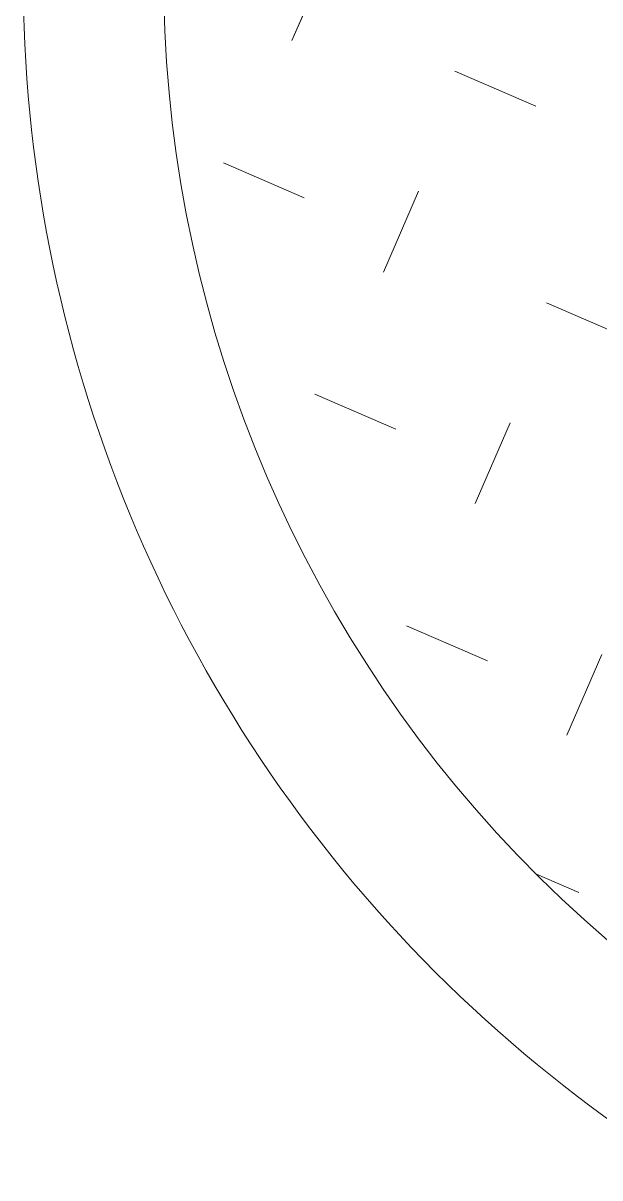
# Model space of a CAD drawing. Extents: x -2063571 to 559285, y 565862 to 1758715.
# Drawn here: x -2062798.2575 to -2062798.23687, y 566286.11374 to 566286.15505 of the extents above; entities that cross this region are included whole.
import ezdxf

# ---------------------------------------------------------------- set-up
doc = ezdxf.new("R2010")
doc.units = 0
doc.header["$MEASUREMENT"] = 0
for name, color, linetype, lineweight in [('CHIA LO', 40, 'CONTINUOUS', 0), ('Lift', 1, 'CONTINUOUS', 0), ('Q-DUONG', 22, 'CONTINUOUS', 0)]:
    doc.layers.add(name, color=color, linetype=linetype, lineweight=lineweight)
pattern_1 = [(336.5813454632326, (-5630456.877987597, 1390305.53873127), (0.3287679868427499, 0.1300446493607693), [0.125, -0.3749999999999999]), (66.5813454632327, (-5630456.845476437, 1390305.456539272), (-0.1300446493607693, 0.3287679868427499), [0.125, -0.375])]

# ---------------------------------------------------------------- blocks, each defined once
blk = doc.blocks.new('MB')
at = {"layer": 'Lift'}
h = blk.add_hatch(dxfattribs=at)
h.set_pattern_fill('CROSS', color=8, scale=0.9999999999999998, angle=336.5813454632328, style=0)
h.set_pattern_definition([(336.5813454632326, (-5630456.877987597, 1390305.538731275), (0.32876798684275, 0.1300446493607691), [0.125, -0.375]), (66.58134546323264, (-5630456.845476435, 1390305.456539278), (-0.130044649360769, 0.32876798684275), [0.1249999999999999, -0.3749999999999996])])
h.paths.add_polyline_path([(336.9824455315247, 626.314807172399, 0.4142135623730951), (335.9238524484681, 628.6298407963477), (327.3960738254245, 631.8058432764374, 0.4142135623503704), (325.0810402006609, 630.747250192333), (323.8943752328632, 627.5609755564947, 0.4142135623504196), (324.9529683161527, 625.2459419313818), (333.4807469393127, 622.0699394524563, 0.4142135623541522), (335.7957805638434, 623.1285325351637)])
h.paths.add_polyline_path([(328.9632997073932, 627.4238995332271), (330.9821207699133, 626.672029557405), (331.113883852493, 627.0258222292177), (329.0950627900893, 627.7776922043413)], flags=24)
h = blk.add_hatch(dxfattribs=at)
h.set_pattern_fill('CROSS', color=8, scale=0.9999999999999998, angle=336.5813454632328, style=0)
h.set_pattern_definition(pattern_1)
h.paths.add_polyline_path([(336.9824455315247, 626.314807172399, 0.4142135623730951), (335.9238524484681, 628.6298407963477), (327.3960738254245, 631.8058432764374, 0.4142135623503704), (325.0810402006609, 630.747250192333), (323.8943752328632, 627.5609755564947, 0.4142135623504196), (324.9529683161527, 625.2459419313818), (333.4807469393127, 622.0699394524563, 0.4142135623541522), (335.7957805638434, 623.1285325351637)])
h.paths.add_polyline_path([(328.9632997073932, 627.4238995332271), (330.9821207699133, 626.672029557405), (331.113883852493, 627.0258222292177), (329.0950627900893, 627.7776922043413)], flags=24)
h = blk.add_hatch(dxfattribs=at)
h.set_pattern_fill('CROSS', color=8, scale=0.9999999999999998, angle=336.5813454632328, style=0)
h.set_pattern_definition(pattern_1)
h.paths.add_polyline_path([(336.9824455315247, 626.314807172399, 0.4142135623730951), (335.9238524484681, 628.6298407963477), (327.3960738254245, 631.8058432764374, 0.4142135623503704), (325.0810402006609, 630.747250192333), (323.8943752328632, 627.5609755564947, 0.4142135623504196), (324.9529683161527, 625.2459419313818), (333.4807469393127, 622.0699394524563, 0.4142135623541522), (335.7957805638434, 623.1285325351637)])
h.paths.add_polyline_path([(328.9632997073932, 627.4238995332271), (330.9821207699133, 626.672029557405), (331.113883852493, 627.0258222292177), (329.0950627900893, 627.7776922043413)], flags=24)
h = blk.add_hatch(dxfattribs=at)
h.set_pattern_fill('CROSS', color=8, scale=0.9999999999999998, angle=336.5813454632328, style=0)
h.set_pattern_definition(pattern_1)
h.paths.add_polyline_path([(336.9824455315247, 626.314807172399, 0.4142135623730951), (335.9238524484681, 628.6298407963477), (327.3960738254245, 631.8058432764374, 0.4142135623503704), (325.0810402006609, 630.747250192333), (323.8943752328632, 627.5609755564947, 0.4142135623504196), (324.9529683161527, 625.2459419313818), (333.4807469393127, 622.0699394524563, 0.4142135623541522), (335.7957805638434, 623.1285325351637)])
h.paths.add_polyline_path([(328.9632997073932, 627.4238995332271), (330.9821207699133, 626.672029557405), (331.113883852493, 627.0258222292177), (329.0950627900893, 627.7776922043413)], flags=24)
h = blk.add_hatch(dxfattribs=at)
h.set_pattern_fill('CROSS', color=8, scale=0.9999999999999998, angle=336.5813454632328, style=0)
h.set_pattern_definition(pattern_1)
h.paths.add_polyline_path([(336.9824455315247, 626.314807172399, 0.4142135623730951), (335.9238524484681, 628.6298407963477), (327.3960738254245, 631.8058432764374, 0.4142135623503704), (325.0810402006609, 630.747250192333), (323.8943752328632, 627.5609755564947, 0.4142135623504196), (324.9529683161527, 625.2459419313818), (333.4807469393127, 622.0699394524563, 0.4142135623541522), (335.7957805638434, 623.1285325351637)])
h.paths.add_polyline_path([(328.9632997073932, 627.4238995332271), (330.9821207699133, 626.672029557405), (331.113883852493, 627.0258222292177), (329.0950627900893, 627.7776922043413)], flags=24)
h = blk.add_hatch(dxfattribs=at)
h.set_pattern_fill('CROSS', color=8, scale=0.9999999999999998, angle=336.5813454632328, style=0)
h.set_pattern_definition(pattern_1)
h.paths.add_polyline_path([(336.9824455315247, 626.314807172399, 0.4142135623730951), (335.9238524484681, 628.6298407963477), (327.3960738254245, 631.8058432764374, 0.4142135623503704), (325.0810402006609, 630.747250192333), (323.8943752328632, 627.5609755564947, 0.4142135623504196), (324.9529683161527, 625.2459419313818), (333.4807469393127, 622.0699394524563, 0.4142135623541522), (335.7957805638434, 623.1285325351637)])
h.paths.add_polyline_path([(328.9632997073932, 627.4238995332271), (330.9821207699133, 626.672029557405), (331.113883852493, 627.0258222292177), (329.0950627900893, 627.7776922043413)], flags=24)
h = blk.add_hatch(dxfattribs=at)
h.set_pattern_fill('CROSS', color=8, scale=0.9999999999999998, angle=336.5813454632328, style=0)
h.set_pattern_definition(pattern_1)
h.paths.add_polyline_path([(336.9824455315247, 626.314807172399, 0.4142135623730951), (335.9238524484681, 628.6298407963477), (327.3960738254245, 631.8058432764374, 0.4142135623503704), (325.0810402006609, 630.747250192333), (323.8943752328632, 627.5609755564947, 0.4142135623504196), (324.9529683161527, 625.2459419313818), (333.4807469393127, 622.0699394524563, 0.4142135623541522), (335.7957805638434, 623.1285325351637)])
h.paths.add_polyline_path([(328.9632997073932, 627.4238995332271), (330.9821207699133, 626.672029557405), (331.113883852493, 627.0258222292177), (329.0950627900893, 627.7776922043413)], flags=24)
at = {"layer": 'CHIA LO', "color": 8, "flags": 128}
for points in [[(333.4109446870862, 621.8825157464016), (324.8831660639262, 625.0585182250943, -0.4142135623731455), (323.7069515266921, 627.6307778093033), (324.8936164943734, 630.8170524451416, -0.4142135623731012), (327.465876077651, 631.9932669822592), (335.9936547005782, 628.8172645033337)], [(333.4109446870862, 621.8825157464016), (324.8831660639262, 625.0585182250943, -0.4142135623731455), (323.7069515266921, 627.6307778093033), (324.8936164943734, 630.8170524451416, -0.4142135623731012), (327.465876077651, 631.9932669822592), (335.9936547005782, 628.8172645033337)], [(333.4109446870862, 621.8825157464016), (324.8831660639262, 625.0585182250943, -0.4142135623731455), (323.7069515266921, 627.6307778093033), (324.8936164943734, 630.8170524451416, -0.4142135623731012), (327.465876077651, 631.9932669822592), (335.9936547005782, 628.8172645033337)], [(333.4109446870862, 621.8825157464016), (324.8831660639262, 625.0585182250943, -0.4142135623731455), (323.7069515266921, 627.6307778093033), (324.8936164943734, 630.8170524451416, -0.4142135623731012), (327.465876077651, 631.9932669822592), (335.9936547005782, 628.8172645033337)], [(333.4109446870862, 621.8825157464016), (324.8831660639262, 625.0585182250943, -0.4142135623731455), (323.7069515266921, 627.6307778093033), (324.8936164943734, 630.8170524451416, -0.4142135623731012), (327.465876077651, 631.9932669822592), (335.9936547005782, 628.8172645033337)], [(333.4109446870862, 621.8825157464016), (324.8831660639262, 625.0585182250943, -0.4142135623731455), (323.7069515266921, 627.6307778093033), (324.8936164943734, 630.8170524451416, -0.4142135623731012), (327.465876077651, 631.9932669822592), (335.9936547005782, 628.8172645033337)], [(333.4109446870862, 621.8825157464016), (324.8831660639262, 625.0585182250943, -0.4142135623731455), (323.7069515266921, 627.6307778093033), (324.8936164943734, 630.8170524451416, -0.4142135623731012), (327.465876077651, 631.9932669822592), (335.9936547005782, 628.8172645033337)], [(333.4807469393127, 622.0699394524563), (324.9529683161527, 625.2459419313818, -0.4142135623504197), (323.8943752328632, 627.5609755564947), (325.0810402006609, 630.747250192333, -0.4142135623503704), (327.3960738254245, 631.8058432764374), (335.9238524484681, 628.6298407963477)], [(333.4807469393127, 622.0699394524563), (324.9529683161527, 625.2459419313818, -0.4142135623504197), (323.8943752328632, 627.5609755564947), (325.0810402006609, 630.747250192333, -0.4142135623503704), (327.3960738254245, 631.8058432764374), (335.9238524484681, 628.6298407963477)], [(333.4807469393127, 622.0699394524563), (324.9529683161527, 625.2459419313818, -0.4142135623504197), (323.8943752328632, 627.5609755564947), (325.0810402006609, 630.747250192333, -0.4142135623503704), (327.3960738254245, 631.8058432764374), (335.9238524484681, 628.6298407963477)], [(333.4807469393127, 622.0699394524563), (324.9529683161527, 625.2459419313818, -0.4142135623504197), (323.8943752328632, 627.5609755564947), (325.0810402006609, 630.747250192333, -0.4142135623503704), (327.3960738254245, 631.8058432764374), (335.9238524484681, 628.6298407963477)], [(333.4807469393127, 622.0699394524563), (324.9529683161527, 625.2459419313818, -0.4142135623504197), (323.8943752328632, 627.5609755564947), (325.0810402006609, 630.747250192333, -0.4142135623503704), (327.3960738254245, 631.8058432764374), (335.9238524484681, 628.6298407963477)], [(333.4807469393127, 622.0699394524563), (324.9529683161527, 625.2459419313818, -0.4142135623504197), (323.8943752328632, 627.5609755564947), (325.0810402006609, 630.747250192333, -0.4142135623503704), (327.3960738254245, 631.8058432764374), (335.9238524484681, 628.6298407963477)], [(333.4807469393127, 622.0699394524563), (324.9529683161527, 625.2459419313818, -0.4142135623504197), (323.8943752328632, 627.5609755564947), (325.0810402006609, 630.747250192333, -0.4142135623503704), (327.3960738254245, 631.8058432764374), (335.9238524484681, 628.6298407963477)]]:
    blk.add_lwpolyline(points, format="xyb", dxfattribs=at)

msp = doc.modelspace()

# ---------------------------------------------------------------- block references
at = {"layer": 'Q-DUONG', "xscale": 0.02520000000004075, "yscale": 0.02520000000004075, "zscale": 0.02520000000004075}
msp.add_blockref('MB', (-2062806.411749035, 566270.3580218592), dxfattribs=at)

doc.saveas('drawing.dxf')
